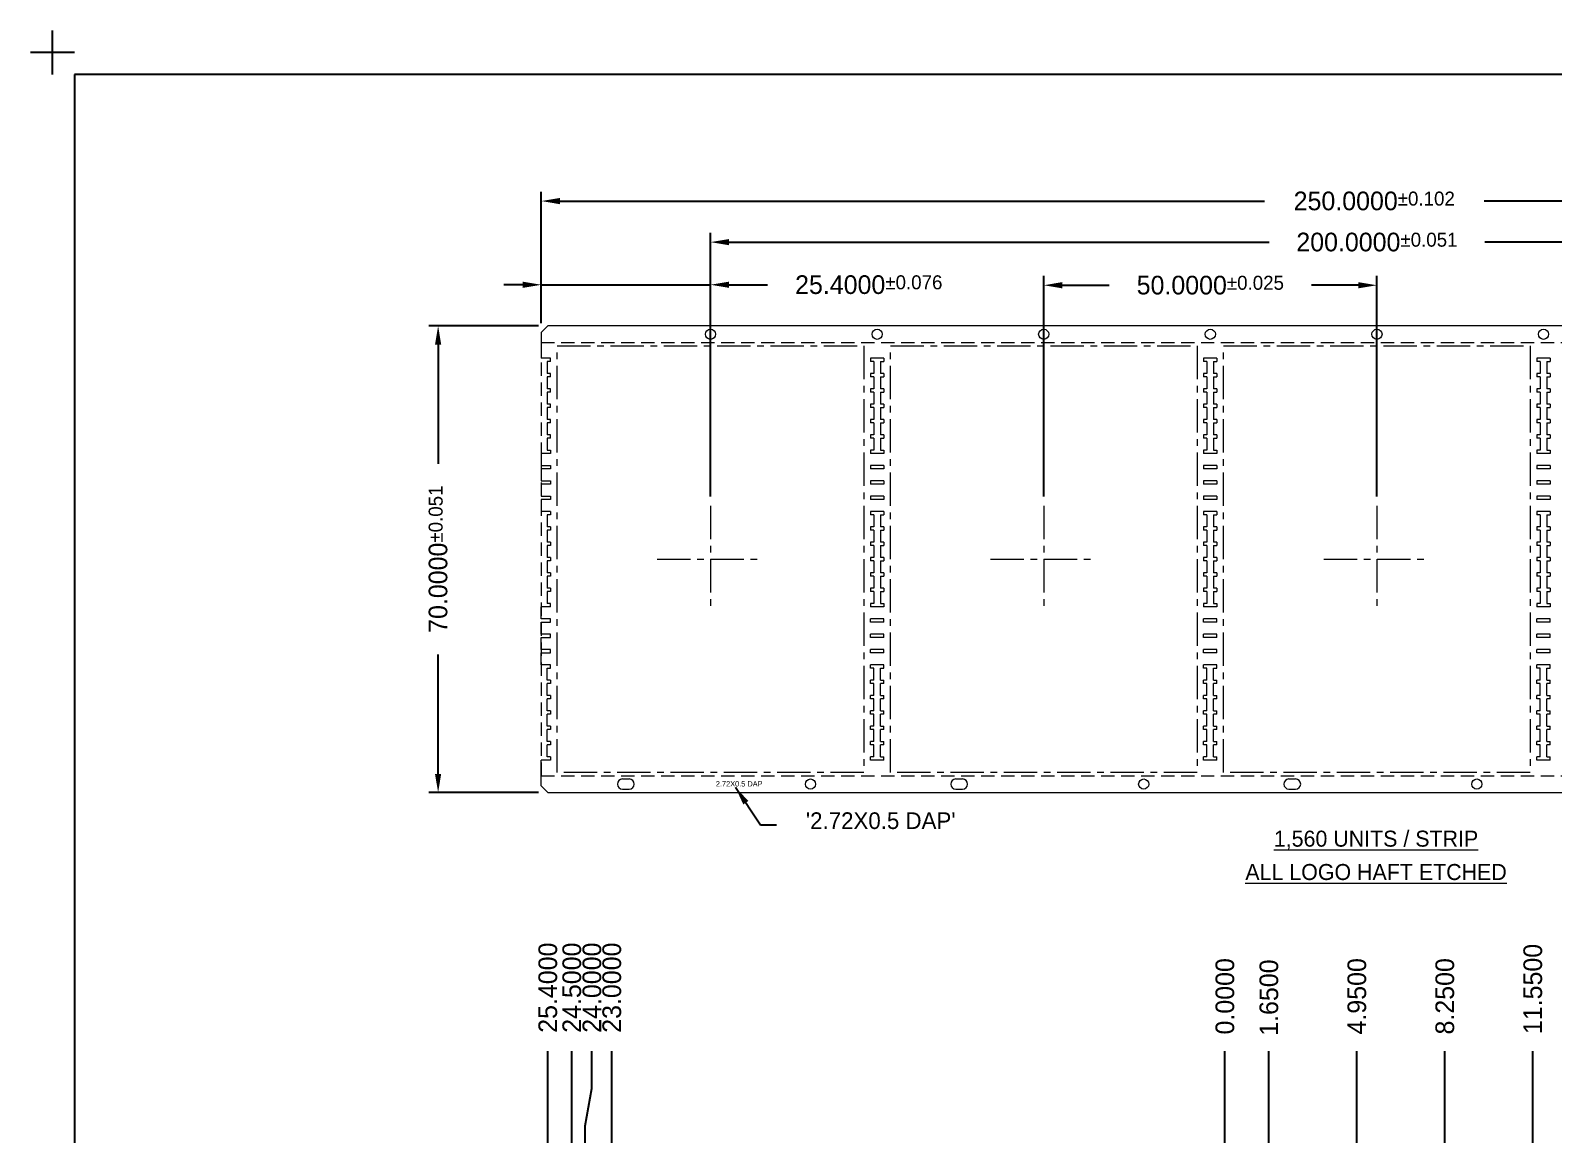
# Model space of a CAD drawing. Header units: inches. Extents: x 121 to 368, y 21 to 202.
# Drawn here: x 120.7 to 177.8, y 104.6 to 146 of the extents above; entities that cross this region are included whole.
import ezdxf

# ---------------------------------------------------------------- set-up
doc = ezdxf.new("R2010")
doc.units = ezdxf.units.IN
doc.header["$MEASUREMENT"] = 0
doc.linetypes.add('CENTER', pattern=[2, 1.25, -0.25, 0.25, -0.25])
doc.linetypes.add('HIDDEN', pattern=[0.375, 0.25, -0.125])
for name, color, linetype, lineweight in [('Center', 1, 'Continuous', 5), ('Dim', 7, 'Continuous', 5), ('Haft_etch', 4, 'Continuous', 5), ('LF', 7, 'Continuous', 13), ('Mold', 5, 'Continuous', 15), ('Tape', 2, 'Continuous', 15)]:
    doc.layers.add(name, color=color, linetype=linetype, lineweight=lineweight)
doc.styles.get("Standard").update_dxf_attribs({"font": 'swromns.ttf'})
doc.dimstyles.new('0.25x', dxfattribs={"dimtxt": 0.7, "dimasz": 0.7, "dimexe": 0.35, "dimexo": 0.35, "dimgap": 0.35, "dimtad": 0, "dimdec": 4, "dimlfac": 4, "dimzin": 0, "dimdsep": 46, "dimtxsty": 'Standard', "dimcen": 0, "dimadec": 0, "dimazin": 0, "dimtfac": 1, "dimtdec": 4, "dimtmove": 0, "dimatfit": 1, "dimfxl": 0, "dimtolj": 1, "dimtzin": 0, "dimarcsym": 0})
doc.dimstyles.get("Standard").update_dxf_attribs({"dimtxt": 0.7, "dimasz": 0.7, "dimexe": 0.35, "dimexo": 0.35, "dimgap": 0.35, "dimtad": 0, "dimdec": 4, "dimzin": 0, "dimdsep": 46, "dimtxsty": 'Standard', "dimcen": 0, "dimadec": 0, "dimazin": 0, "dimtfac": 1, "dimtdec": 4, "dimtmove": 0, "dimatfit": 1, "dimfxl": 0, "dimtolj": 1, "dimtzin": 0, "dimarcsym": 0})

# ---------------------------------------------------------------- blocks, each defined once
blk = doc.blocks.new('*D5')
at = {"layer": 'Defpoints', "color": 0}
for p in [(140.077, 134.887), (135.959, 117.387), (140.077, 117.387)]:
    blk.add_point(p, dxfattribs=at)
at = {"layer": 'Dim', "color": 0, "lineweight": -2}
for p, q in [((139.727, 134.887), (135.609, 134.887)), ((135.959, 134.187), (135.959, 129.708)), ((135.959, 118.087), (135.959, 122.565)), ((139.727, 117.387), (135.609, 117.387))]:
    blk.add_line(p, q, dxfattribs=at)
at = {"layer": 'Dim', "color": 0}
for points in [[(135.842, 134.187), (136.075, 134.187), (135.959, 134.887)], [(135.842, 118.087), (136.075, 118.087), (135.959, 117.387)]]:
    blk.add_solid(points, dxfattribs=at)
at = {"layer": 'Dim', "color": 0, "insert": (135.959, 126.137), "char_height": 0.7, "attachment_point": 5, "rotation": 90}
blk.add_mtext('\\A2;70.0000{\\H0.525000;±0.051}', dxfattribs=at)
blk = doc.blocks.new('*D6')
at = {"layer": 'Defpoints', "color": 0}
for p in [(146.177, 136.427), (139.827, 134.637), (146.177, 134.569)]:
    blk.add_point(p, dxfattribs=at)
at = {"layer": 'Dim', "color": 0, "lineweight": -2}
for p, q in [((139.827, 134.987), (139.827, 136.777)), ((146.177, 134.919), (146.177, 136.777)), ((139.127, 136.427), (138.427, 136.427)), ((139.827, 136.427), (146.177, 136.427)), ((146.877, 136.427), (148.319, 136.427))]:
    blk.add_line(p, q, dxfattribs=at)
at = {"layer": 'Dim', "color": 0}
for points in [[(139.127, 136.544), (139.127, 136.31), (139.827, 136.427)], [(146.877, 136.544), (146.877, 136.31), (146.177, 136.427)]]:
    blk.add_solid(points, dxfattribs=at)
at = {"layer": 'Dim', "color": 0, "insert": (152.114, 136.427), "char_height": 0.7, "attachment_point": 5}
blk.add_mtext('\\A2;25.4000{\\H0.525000;±0.076}', dxfattribs=at)
blk = doc.blocks.new('*D7')
at = {"layer": 'Defpoints', "color": 0}
for p in [(196.177, 138.025), (146.177, 128.133), (196.177, 128.133)]:
    blk.add_point(p, dxfattribs=at)
at = {"layer": 'Dim', "color": 0, "lineweight": -2}
for p, q in [((146.177, 128.483), (146.177, 138.375)), ((196.177, 128.483), (196.177, 138.375)), ((146.877, 138.025), (167.132, 138.025)), ((195.477, 138.025), (175.223, 138.025))]:
    blk.add_line(p, q, dxfattribs=at)
at = {"layer": 'Dim', "color": 0}
for points in [[(146.877, 138.142), (146.877, 137.908), (146.177, 138.025)], [(195.477, 138.142), (195.477, 137.908), (196.177, 138.025)]]:
    blk.add_solid(points, dxfattribs=at)
at = {"layer": 'Dim', "color": 0, "insert": (171.177, 138.025), "char_height": 0.7, "attachment_point": 5}
blk.add_mtext('\\A2;200.0000{\\H0.525000;±0.051}', dxfattribs=at)
blk = doc.blocks.new('*D8')
at = {"layer": 'Defpoints', "color": 0}
for p in [(171.177, 136.409), (158.677, 128.133), (171.177, 128.133)]:
    blk.add_point(p, dxfattribs=at)
at = {"layer": 'Dim', "color": 0, "lineweight": -2}
for p, q in [((158.677, 128.483), (158.677, 136.759)), ((171.177, 128.483), (171.177, 136.759)), ((159.377, 136.409), (161.134, 136.409)), ((170.477, 136.409), (168.721, 136.409))]:
    blk.add_line(p, q, dxfattribs=at)
at = {"layer": 'Dim', "color": 0}
for points in [[(159.377, 136.526), (159.377, 136.292), (158.677, 136.409)], [(170.477, 136.526), (170.477, 136.292), (171.177, 136.409)]]:
    blk.add_solid(points, dxfattribs=at)
at = {"layer": 'Dim', "color": 0, "insert": (164.927, 136.409), "char_height": 0.7, "attachment_point": 5}
blk.add_mtext('\\A2;50.0000{\\H0.525000;±0.025}', dxfattribs=at)
blk = doc.blocks.new('*D9')
at = {"layer": 'Defpoints', "color": 0}
for p in [(202.327, 139.566), (139.827, 134.637), (202.327, 134.637)]:
    blk.add_point(p, dxfattribs=at)
at = {"layer": 'Dim', "color": 0, "lineweight": -2}
for p, q in [((139.827, 134.987), (139.827, 139.916)), ((140.527, 139.566), (166.96, 139.566)), ((201.627, 139.566), (175.195, 139.566)), ((202.327, 134.987), (202.327, 139.916))]:
    blk.add_line(p, q, dxfattribs=at)
at = {"layer": 'Dim', "color": 0}
for points in [[(140.527, 139.683), (140.527, 139.449), (139.827, 139.566)], [(201.627, 139.683), (201.627, 139.449), (202.327, 139.566)]]:
    blk.add_solid(points, dxfattribs=at)
at = {"layer": 'Dim', "color": 0, "insert": (171.077, 139.566), "char_height": 0.7, "attachment_point": 5}
blk.add_mtext('\\A2;250.0000{\\H0.525000;±0.102}', dxfattribs=at)
blk = doc.blocks.new('*D12')
at = {"layer": 'Defpoints', "color": 0}
for p in [(140.977, 107.692), (165.477, 102.495), (140.977, 98.415)]:
    blk.add_point(p, dxfattribs=at)
at = {"layer": 'Dim', "color": 0, "lineweight": -2}
blk.add_line((140.977, 98.765), (140.977, 107.692), dxfattribs=at)
at = {"layer": 'Dim', "color": 0, "insert": (140.977, 110.069), "char_height": 0.7, "attachment_point": 5, "rotation": 90}
blk.add_mtext('\\A1;24.5000', dxfattribs=at)
blk = doc.blocks.new('*D13')
at = {"layer": 'Defpoints', "color": 0}
for p in [(141.731, 107.692), (165.477, 102.495), (141.477, 98.915)]:
    blk.add_point(p, dxfattribs=at)
at = {"layer": 'Dim', "color": 0, "lineweight": -2}
for p, q in [((141.731, 106.292), (141.731, 107.692)), ((141.477, 104.892), (141.731, 106.292)), ((141.477, 99.265), (141.477, 104.892))]:
    blk.add_line(p, q, dxfattribs=at)
at = {"layer": 'Dim', "color": 0, "insert": (141.731, 110.069), "char_height": 0.7, "attachment_point": 5, "rotation": 90}
blk.add_mtext('\\A1;24.0000', dxfattribs=at)
blk = doc.blocks.new('*D29')
at = {"layer": 'Defpoints', "color": 0}
for p in [(140.077, 107.692), (140.077, 102.765), (165.477, 102.495)]:
    blk.add_point(p, dxfattribs=at)
at = {"layer": 'Dim', "color": 0, "lineweight": -2}
blk.add_line((140.077, 103.115), (140.077, 107.692), dxfattribs=at)
at = {"layer": 'Dim', "color": 0, "insert": (140.077, 110.069), "char_height": 0.7, "attachment_point": 5, "rotation": 90}
blk.add_mtext('\\A1;25.4000', dxfattribs=at)
blk = doc.blocks.new('*D30')
at = {"layer": 'Defpoints', "color": 0}
for p in [(165.477, 107.692), (165.477, 103.257), (165.477, 102.947)]:
    blk.add_point(p, dxfattribs=at)
at = {"layer": 'Dim', "color": 0, "lineweight": -2}
blk.add_line((165.477, 103.607), (165.477, 107.692), dxfattribs=at)
at = {"layer": 'Dim', "color": 0, "insert": (165.477, 109.745), "char_height": 0.7, "attachment_point": 5, "rotation": 90}
blk.add_mtext('\\A1;0.0000', dxfattribs=at)
blk = doc.blocks.new('*D31')
at = {"layer": 'Defpoints', "color": 0}
for p in [(190.477, 107.692), (190.477, 103.765), (165.477, 102.495)]:
    blk.add_point(p, dxfattribs=at)
at = {"layer": 'Dim', "color": 0, "lineweight": -2}
blk.add_line((190.477, 104.115), (190.477, 107.692), dxfattribs=at)
at = {"layer": 'Dim', "color": 0, "insert": (190.477, 110.069), "char_height": 0.7, "attachment_point": 5, "rotation": 90}
blk.add_mtext('\\A1;25.0000', dxfattribs=at)
blk = doc.blocks.new('*D15')
at = {"layer": 'Defpoints', "color": 0}
for p in [(142.477, 107.692), (165.477, 102.495), (142.477, 100.765)]:
    blk.add_point(p, dxfattribs=at)
at = {"layer": 'Dim', "color": 0, "lineweight": -2}
blk.add_line((142.477, 101.115), (142.477, 107.692), dxfattribs=at)
at = {"layer": 'Dim', "color": 0, "insert": (142.477, 110.069), "char_height": 0.7, "attachment_point": 5, "rotation": 90}
blk.add_mtext('\\A1;23.0000', dxfattribs=at)
blk = doc.blocks.new('*D84')
at = {"layer": 'Defpoints', "color": 0}
for p in [(167.127, 107.692), (165.477, 102.495), (167.127, 98.05)]:
    blk.add_point(p, dxfattribs=at)
at = {"layer": 'Dim', "color": 0, "lineweight": -2}
blk.add_line((167.127, 98.4), (167.127, 107.692), dxfattribs=at)
at = {"layer": 'Dim', "color": 0, "insert": (167.127, 109.696), "char_height": 0.7, "attachment_point": 5, "rotation": 90}
blk.add_mtext('\\A1;1.6500', dxfattribs=at)
blk = doc.blocks.new('*D85')
at = {"layer": 'Defpoints', "color": 0}
for p in [(170.427, 107.692), (165.477, 102.495), (170.427, 98.05)]:
    blk.add_point(p, dxfattribs=at)
at = {"layer": 'Dim', "color": 0, "lineweight": -2}
blk.add_line((170.427, 98.4), (170.427, 107.692), dxfattribs=at)
at = {"layer": 'Dim', "color": 0, "insert": (170.427, 109.745), "char_height": 0.7, "attachment_point": 5, "rotation": 90}
blk.add_mtext('\\A1;4.9500', dxfattribs=at)
blk = doc.blocks.new('*D86')
at = {"layer": 'Defpoints', "color": 0}
for p in [(173.727, 107.692), (165.477, 102.495), (173.727, 98.05)]:
    blk.add_point(p, dxfattribs=at)
at = {"layer": 'Dim', "color": 0, "lineweight": -2}
blk.add_line((173.727, 98.4), (173.727, 107.692), dxfattribs=at)
at = {"layer": 'Dim', "color": 0, "insert": (173.727, 109.745), "char_height": 0.7, "attachment_point": 5, "rotation": 90}
blk.add_mtext('\\A1;8.2500', dxfattribs=at)
blk = doc.blocks.new('*D87')
at = {"layer": 'Defpoints', "color": 0}
for p in [(177.027, 107.692), (165.477, 102.495), (177.027, 98.05)]:
    blk.add_point(p, dxfattribs=at)
at = {"layer": 'Dim', "color": 0, "lineweight": -2}
blk.add_line((177.027, 98.4), (177.027, 107.692), dxfattribs=at)
at = {"layer": 'Dim', "color": 0, "insert": (177.027, 110.02), "char_height": 0.7, "attachment_point": 5, "rotation": 90}
blk.add_mtext('\\A1;11.5500', dxfattribs=at)
blk = doc.blocks.new('*D88')
at = {"layer": 'Defpoints', "color": 0}
for p in [(180.327, 107.692), (165.477, 102.495), (180.327, 98.05)]:
    blk.add_point(p, dxfattribs=at)
at = {"layer": 'Dim', "color": 0, "lineweight": -2}
blk.add_line((180.327, 98.4), (180.327, 107.692), dxfattribs=at)
at = {"layer": 'Dim', "color": 0, "insert": (180.327, 110.02), "char_height": 0.7, "attachment_point": 5, "rotation": 90}
blk.add_mtext('\\A1;14.8500', dxfattribs=at)
blk = doc.blocks.new('*D89')
at = {"layer": 'Defpoints', "color": 0}
for p in [(183.627, 107.692), (165.477, 102.495), (183.627, 98.05)]:
    blk.add_point(p, dxfattribs=at)
at = {"layer": 'Dim', "color": 0, "lineweight": -2}
blk.add_line((183.627, 98.4), (183.627, 107.692), dxfattribs=at)
at = {"layer": 'Dim', "color": 0, "insert": (183.627, 110.02), "char_height": 0.7, "attachment_point": 5, "rotation": 90}
blk.add_mtext('\\A1;18.1500', dxfattribs=at)

msp = doc.modelspace()

# ---------------------------------------------------------------- linework, layer by layer
for p, q in [((294.206861, 144.314654), (122.314307, 144.314654)), ((122.314307, 144.314654), (122.314307, 22.774464))]:
    msp.add_line(p, q)
at = {"layer": 'Center', "linetype": 'CENTER'}
for p, q in [((146.177469, 128.132635), (146.177469, 124.141089)), ((158.677469, 128.132635), (158.677469, 124.141089)), ((171.177469, 128.132635), (171.177469, 124.141089)), ((144.181696, 126.136862), (148.173242, 126.136862)), ((156.681696, 126.136862), (160.673242, 126.136862)), ((169.181696, 126.136862), (173.173242, 126.136862))]:
    msp.add_line(p, q, dxfattribs=at)
at = {"layer": 'Defpoints'}
for p, q in [((121.490307, 144.314654), (121.490307, 145.962654)), ((122.314307, 145.138654), (120.666307, 145.138654))]:
    msp.add_line(p, q, dxfattribs=at)
at = {"layer": 'LF'}
for p, q in [((139.827469, 134.636862), (140.077469, 134.886862)), ((202.077469, 134.886862), (140.077469, 134.886862)), ((139.827469, 134.636862), (139.827469, 133.674362)), ((140.177469, 133.674362), (139.827469, 133.674362)), ((140.177469, 133.549362), (140.052469, 133.549362)), ((140.052469, 133.549362), (140.052469, 133.099362)), ((140.177469, 133.549362), (140.177469, 133.674362)), ((152.677469, 133.674362), (152.177469, 133.674362)), ((152.177469, 133.674362), (152.177469, 133.549362)), ((152.302469, 133.549362), (152.177469, 133.549362)), ((152.302469, 133.549362), (152.302469, 133.099362)), ((152.552469, 133.549362), (152.552469, 133.099362)), ((152.552469, 133.549362), (152.677469, 133.549362)), ((152.677469, 133.674362), (152.677469, 133.549362)), ((165.177469, 133.674362), (164.677469, 133.674362)), ((164.677469, 133.674362), (164.677469, 133.549362)), ((164.802469, 133.549362), (164.677469, 133.549362)), ((164.802469, 133.549362), (164.802469, 133.099362)), ((165.052469, 133.549362), (165.052469, 133.099362)), ((165.052469, 133.549362), (165.177469, 133.549362)), ((165.177469, 133.674362), (165.177469, 133.549362)), ((177.677469, 133.674362), (177.177469, 133.674362)), ((177.177469, 133.674362), (177.177469, 133.549362)), ((177.302469, 133.549362), (177.177469, 133.549362)), ((177.302469, 133.549362), (177.302469, 133.099362)), ((177.552469, 133.549362), (177.552469, 133.099362)), ((177.552469, 133.549362), (177.677469, 133.549362)), ((177.677469, 133.674362), (177.677469, 133.549362)), ((140.177469, 133.099362), (140.052469, 133.099362)), ((140.052469, 132.974362), (140.052469, 132.524362)), ((140.177469, 132.974362), (140.052469, 132.974362)), ((140.177469, 132.974362), (140.177469, 133.099362)), ((152.302469, 133.099362), (152.177469, 133.099362)), ((152.177469, 133.099362), (152.177469, 132.974362)), ((152.302469, 132.974362), (152.177469, 132.974362)), ((152.302469, 132.974362), (152.302469, 132.524362)), ((152.677469, 133.099362), (152.552469, 133.099362)), ((152.552469, 132.974362), (152.552469, 132.524362)), ((152.552469, 132.974362), (152.677469, 132.974362)), ((152.677469, 133.099362), (152.677469, 132.974362)), ((164.802469, 133.099362), (164.677469, 133.099362)), ((164.677469, 133.099362), (164.677469, 132.974362)), ((164.802469, 132.974362), (164.677469, 132.974362)), ((164.802469, 132.974362), (164.802469, 132.524362)), ((165.177469, 133.099362), (165.052469, 133.099362)), ((165.052469, 132.974362), (165.052469, 132.524362)), ((165.052469, 132.974362), (165.177469, 132.974362)), ((165.177469, 133.099362), (165.177469, 132.974362)), ((177.302469, 133.099362), (177.177469, 133.099362)), ((177.177469, 133.099362), (177.177469, 132.974362)), ((177.302469, 132.974362), (177.177469, 132.974362)), ((177.302469, 132.974362), (177.302469, 132.524362)), ((177.677469, 133.099362), (177.552469, 133.099362)), ((177.552469, 132.974362), (177.552469, 132.524362)), ((177.552469, 132.974362), (177.677469, 132.974362)), ((177.677469, 133.099362), (177.677469, 132.974362)), ((140.177469, 132.524362), (140.052469, 132.524362)), ((140.052469, 132.399362), (140.052469, 131.949362)), ((140.177469, 132.399362), (140.052469, 132.399362)), ((140.177469, 132.399362), (140.177469, 132.524362)), ((152.302469, 132.524362), (152.177469, 132.524362)), ((152.177469, 132.524362), (152.177469, 132.399362)), ((152.302469, 132.399362), (152.177469, 132.399362)), ((152.302469, 132.399362), (152.302469, 131.949362)), ((152.677469, 132.524362), (152.552469, 132.524362)), ((152.552469, 132.399362), (152.552469, 131.949362)), ((152.552469, 132.399362), (152.677469, 132.399362)), ((152.677469, 132.524362), (152.677469, 132.399362)), ((164.802469, 132.524362), (164.677469, 132.524362)), ((164.677469, 132.524362), (164.677469, 132.399362)), ((164.802469, 132.399362), (164.677469, 132.399362)), ((164.802469, 132.399362), (164.802469, 131.949362)), ((165.177469, 132.524362), (165.052469, 132.524362)), ((165.052469, 132.399362), (165.052469, 131.949362)), ((165.052469, 132.399362), (165.177469, 132.399362)), ((165.177469, 132.524362), (165.177469, 132.399362)), ((177.302469, 132.524362), (177.177469, 132.524362)), ((177.177469, 132.524362), (177.177469, 132.399362)), ((177.302469, 132.399362), (177.177469, 132.399362)), ((177.302469, 132.399362), (177.302469, 131.949362)), ((177.677469, 132.524362), (177.552469, 132.524362)), ((177.552469, 132.399362), (177.552469, 131.949362)), ((177.552469, 132.399362), (177.677469, 132.399362)), ((177.677469, 132.524362), (177.677469, 132.399362)), ((140.177469, 131.949362), (140.052469, 131.949362)), ((140.052469, 131.824362), (140.052469, 131.374362)), ((140.177469, 131.824362), (140.052469, 131.824362)), ((140.177469, 131.824362), (140.177469, 131.949362)), ((152.302469, 131.949362), (152.177469, 131.949362)), ((152.177469, 131.949362), (152.177469, 131.824362)), ((152.302469, 131.824362), (152.177469, 131.824362)), ((152.302469, 131.824362), (152.302469, 131.374362)), ((152.677469, 131.949362), (152.552469, 131.949362)), ((152.552469, 131.824362), (152.552469, 131.374362)), ((152.552469, 131.824362), (152.677469, 131.824362)), ((152.677469, 131.949362), (152.677469, 131.824362)), ((164.802469, 131.949362), (164.677469, 131.949362)), ((164.677469, 131.949362), (164.677469, 131.824362)), ((164.802469, 131.824362), (164.677469, 131.824362)), ((164.802469, 131.824362), (164.802469, 131.374362)), ((165.177469, 131.949362), (165.052469, 131.949362)), ((165.052469, 131.824362), (165.052469, 131.374362)), ((165.052469, 131.824362), (165.177469, 131.824362)), ((165.177469, 131.949362), (165.177469, 131.824362)), ((177.302469, 131.949362), (177.177469, 131.949362)), ((177.177469, 131.949362), (177.177469, 131.824362)), ((177.302469, 131.824362), (177.177469, 131.824362)), ((177.302469, 131.824362), (177.302469, 131.374362)), ((177.677469, 131.949362), (177.552469, 131.949362)), ((177.552469, 131.824362), (177.552469, 131.374362)), ((177.552469, 131.824362), (177.677469, 131.824362)), ((177.677469, 131.949362), (177.677469, 131.824362)), ((140.177469, 131.374362), (140.052469, 131.374362)), ((140.052469, 131.249362), (140.052469, 130.799362)), ((140.177469, 131.249362), (140.052469, 131.249362)), ((140.177469, 131.249362), (140.177469, 131.374362)), ((152.302469, 131.374362), (152.177469, 131.374362)), ((152.177469, 131.374362), (152.177469, 131.249362)), ((152.302469, 131.249362), (152.177469, 131.249362)), ((152.302469, 131.249362), (152.302469, 130.799362)), ((152.677469, 131.374362), (152.552469, 131.374362)), ((152.552469, 131.249362), (152.552469, 130.799362)), ((152.552469, 131.249362), (152.677469, 131.249362)), ((152.677469, 131.374362), (152.677469, 131.249362)), ((164.802469, 131.374362), (164.677469, 131.374362)), ((164.677469, 131.374362), (164.677469, 131.249362)), ((164.802469, 131.249362), (164.677469, 131.249362)), ((164.802469, 131.249362), (164.802469, 130.799362)), ((165.177469, 131.374362), (165.052469, 131.374362)), ((165.052469, 131.249362), (165.052469, 130.799362)), ((165.052469, 131.249362), (165.177469, 131.249362)), ((165.177469, 131.374362), (165.177469, 131.249362)), ((177.302469, 131.374362), (177.177469, 131.374362)), ((177.177469, 131.374362), (177.177469, 131.249362)), ((177.302469, 131.249362), (177.177469, 131.249362)), ((177.302469, 131.249362), (177.302469, 130.799362)), ((177.677469, 131.374362), (177.552469, 131.374362)), ((177.552469, 131.249362), (177.552469, 130.799362)), ((177.552469, 131.249362), (177.677469, 131.249362)), ((177.677469, 131.374362), (177.677469, 131.249362)), ((140.177469, 130.799362), (140.052469, 130.799362)), ((140.052469, 130.674362), (140.052469, 130.224362)), ((140.177469, 130.674362), (140.052469, 130.674362)), ((140.177469, 130.674362), (140.177469, 130.799362)), ((152.302469, 130.799362), (152.177469, 130.799362)), ((152.177469, 130.799362), (152.177469, 130.674362)), ((152.302469, 130.674362), (152.177469, 130.674362)), ((152.302469, 130.674362), (152.302469, 130.224362)), ((152.677469, 130.799362), (152.552469, 130.799362)), ((152.552469, 130.674362), (152.552469, 130.224362)), ((152.552469, 130.674362), (152.677469, 130.674362)), ((152.677469, 130.799362), (152.677469, 130.674362)), ((164.802469, 130.799362), (164.677469, 130.799362)), ((164.677469, 130.799362), (164.677469, 130.674362)), ((164.802469, 130.674362), (164.677469, 130.674362)), ((164.802469, 130.674362), (164.802469, 130.224362)), ((165.177469, 130.799362), (165.052469, 130.799362)), ((165.052469, 130.674362), (165.052469, 130.224362)), ((165.052469, 130.674362), (165.177469, 130.674362)), ((165.177469, 130.799362), (165.177469, 130.674362)), ((177.302469, 130.799362), (177.177469, 130.799362)), ((177.177469, 130.799362), (177.177469, 130.674362)), ((177.302469, 130.674362), (177.177469, 130.674362)), ((177.302469, 130.674362), (177.302469, 130.224362)), ((177.677469, 130.799362), (177.552469, 130.799362)), ((177.552469, 130.674362), (177.552469, 130.224362)), ((177.552469, 130.674362), (177.677469, 130.674362)), ((177.677469, 130.799362), (177.677469, 130.674362)), ((140.177469, 130.099362), (139.827469, 130.099362)), ((139.827469, 130.099362), (139.827469, 129.649362)), ((140.052469, 130.224362), (140.177469, 130.224362)), ((140.177469, 130.224362), (140.177469, 130.099362)), ((152.302469, 130.224362), (152.177469, 130.224362)), ((152.177469, 130.224362), (152.177469, 130.099362)), ((152.677469, 130.099362), (152.177469, 130.099362)), ((152.552469, 130.224362), (152.677469, 130.224362)), ((152.677469, 130.224362), (152.677469, 130.099362)), ((164.802469, 130.224362), (164.677469, 130.224362)), ((164.677469, 130.224362), (164.677469, 130.099362)), ((165.177469, 130.099362), (164.677469, 130.099362)), ((165.052469, 130.224362), (165.177469, 130.224362)), ((165.177469, 130.224362), (165.177469, 130.099362)), ((177.302469, 130.224362), (177.177469, 130.224362)), ((177.177469, 130.224362), (177.177469, 130.099362)), ((177.677469, 130.099362), (177.177469, 130.099362)), ((177.552469, 130.224362), (177.677469, 130.224362)), ((177.677469, 130.224362), (177.677469, 130.099362)), ((139.827469, 129.649362), (140.177469, 129.649362)), ((139.827469, 129.524362), (139.827469, 129.074362)), ((140.177469, 129.524362), (139.827469, 129.524362)), ((140.177469, 129.649362), (140.177469, 129.524362)), ((152.677469, 129.649362), (152.177469, 129.649362)), ((152.177469, 129.649362), (152.177469, 129.524362)), ((152.677469, 129.524362), (152.177469, 129.524362)), ((152.677469, 129.649362), (152.677469, 129.524362)), ((165.177469, 129.649362), (164.677469, 129.649362)), ((164.677469, 129.649362), (164.677469, 129.524362)), ((165.177469, 129.524362), (164.677469, 129.524362)), ((165.177469, 129.649362), (165.177469, 129.524362)), ((177.677469, 129.649362), (177.177469, 129.649362)), ((177.177469, 129.649362), (177.177469, 129.524362)), ((177.677469, 129.524362), (177.177469, 129.524362)), ((177.677469, 129.649362), (177.677469, 129.524362)), ((139.827469, 129.074362), (140.177469, 129.074362)), ((139.827469, 128.949362), (139.827469, 128.499362)), ((140.177469, 128.949362), (139.827469, 128.949362)), ((140.177469, 129.074362), (140.177469, 128.949362)), ((152.677469, 129.074362), (152.177469, 129.074362)), ((152.177469, 129.074362), (152.177469, 128.949362)), ((152.677469, 128.949362), (152.177469, 128.949362)), ((152.677469, 129.074362), (152.677469, 128.949362)), ((165.177469, 129.074362), (164.677469, 129.074362)), ((164.677469, 129.074362), (164.677469, 128.949362)), ((165.177469, 128.949362), (164.677469, 128.949362)), ((165.177469, 129.074362), (165.177469, 128.949362)), ((177.677469, 129.074362), (177.177469, 129.074362)), ((177.177469, 129.074362), (177.177469, 128.949362)), ((177.677469, 128.949362), (177.177469, 128.949362)), ((177.677469, 129.074362), (177.677469, 128.949362)), ((139.827469, 128.499362), (140.177469, 128.499362)), ((139.827469, 128.374362), (139.827469, 127.924362)), ((140.177469, 128.374362), (139.827469, 128.374362)), ((140.177469, 128.499362), (140.177469, 128.374362)), ((152.677469, 128.499362), (152.177469, 128.499362)), ((152.177469, 128.499362), (152.177469, 128.374362)), ((152.677469, 128.374362), (152.177469, 128.374362)), ((152.677469, 128.499362), (152.677469, 128.374362)), ((165.177469, 128.499362), (164.677469, 128.499362)), ((164.677469, 128.499362), (164.677469, 128.374362)), ((165.177469, 128.374362), (164.677469, 128.374362)), ((165.177469, 128.499362), (165.177469, 128.374362)), ((177.677469, 128.499362), (177.177469, 128.499362)), ((177.177469, 128.499362), (177.177469, 128.374362)), ((177.677469, 128.374362), (177.177469, 128.374362)), ((177.677469, 128.499362), (177.677469, 128.374362)), ((140.177469, 127.924362), (139.827469, 127.924362)), ((140.052469, 127.799362), (140.052469, 127.349362)), ((140.177469, 127.799362), (140.052469, 127.799362)), ((140.177469, 127.924362), (140.177469, 127.799362)), ((152.677469, 127.924362), (152.177469, 127.924362)), ((152.177469, 127.924362), (152.177469, 127.799362)), ((152.302469, 127.799362), (152.177469, 127.799362)), ((152.302469, 127.799362), (152.302469, 127.349362)), ((152.552469, 127.799362), (152.552469, 127.349362)), ((152.552469, 127.799362), (152.677469, 127.799362)), ((152.677469, 127.924362), (152.677469, 127.799362)), ((165.177469, 127.924362), (164.677469, 127.924362)), ((164.677469, 127.924362), (164.677469, 127.799362)), ((164.802469, 127.799362), (164.677469, 127.799362)), ((164.802469, 127.799362), (164.802469, 127.349362)), ((165.052469, 127.799362), (165.052469, 127.349362)), ((165.052469, 127.799362), (165.177469, 127.799362)), ((165.177469, 127.924362), (165.177469, 127.799362)), ((177.677469, 127.924362), (177.177469, 127.924362)), ((177.177469, 127.924362), (177.177469, 127.799362)), ((177.302469, 127.799362), (177.177469, 127.799362)), ((177.302469, 127.799362), (177.302469, 127.349362)), ((177.552469, 127.799362), (177.552469, 127.349362)), ((177.552469, 127.799362), (177.677469, 127.799362)), ((177.677469, 127.924362), (177.677469, 127.799362)), ((140.177469, 127.349362), (140.052469, 127.349362)), ((140.052469, 127.224362), (140.052469, 126.774362)), ((140.177469, 127.224362), (140.052469, 127.224362)), ((140.177469, 127.349362), (140.177469, 127.224362)), ((152.302469, 127.349362), (152.177469, 127.349362)), ((152.177469, 127.349362), (152.177469, 127.224362)), ((152.302469, 127.224362), (152.177469, 127.224362)), ((152.302469, 127.224362), (152.302469, 126.774362)), ((152.677469, 127.349362), (152.552469, 127.349362)), ((152.552469, 127.224362), (152.552469, 126.774362)), ((152.552469, 127.224362), (152.677469, 127.224362)), ((152.677469, 127.349362), (152.677469, 127.224362)), ((164.802469, 127.349362), (164.677469, 127.349362)), ((164.677469, 127.349362), (164.677469, 127.224362)), ((164.802469, 127.224362), (164.677469, 127.224362)), ((164.802469, 127.224362), (164.802469, 126.774362)), ((165.177469, 127.349362), (165.052469, 127.349362)), ((165.052469, 127.224362), (165.052469, 126.774362)), ((165.052469, 127.224362), (165.177469, 127.224362)), ((165.177469, 127.349362), (165.177469, 127.224362)), ((177.302469, 127.349362), (177.177469, 127.349362)), ((177.177469, 127.349362), (177.177469, 127.224362)), ((177.302469, 127.224362), (177.177469, 127.224362)), ((177.302469, 127.224362), (177.302469, 126.774362)), ((177.677469, 127.349362), (177.552469, 127.349362)), ((177.552469, 127.224362), (177.552469, 126.774362)), ((177.552469, 127.224362), (177.677469, 127.224362)), ((177.677469, 127.349362), (177.677469, 127.224362)), ((140.177469, 126.774362), (140.052469, 126.774362)), ((140.052469, 126.649362), (140.052469, 126.199362)), ((140.177469, 126.649362), (140.052469, 126.649362)), ((140.177469, 126.774362), (140.177469, 126.649362)), ((152.302469, 126.774362), (152.177469, 126.774362)), ((152.177469, 126.774362), (152.177469, 126.649362)), ((152.302469, 126.649362), (152.177469, 126.649362)), ((152.302469, 126.649362), (152.302469, 126.199362)), ((152.677469, 126.774362), (152.552469, 126.774362)), ((152.552469, 126.649362), (152.552469, 126.199362)), ((152.552469, 126.649362), (152.677469, 126.649362)), ((152.677469, 126.774362), (152.677469, 126.649362)), ((164.802469, 126.774362), (164.677469, 126.774362)), ((164.677469, 126.774362), (164.677469, 126.649362)), ((164.802469, 126.649362), (164.677469, 126.649362)), ((164.802469, 126.649362), (164.802469, 126.199362)), ((165.177469, 126.774362), (165.052469, 126.774362)), ((165.052469, 126.649362), (165.052469, 126.199362)), ((165.052469, 126.649362), (165.177469, 126.649362)), ((165.177469, 126.774362), (165.177469, 126.649362)), ((177.302469, 126.774362), (177.177469, 126.774362)), ((177.177469, 126.774362), (177.177469, 126.649362)), ((177.302469, 126.649362), (177.177469, 126.649362)), ((177.302469, 126.649362), (177.302469, 126.199362)), ((177.677469, 126.774362), (177.552469, 126.774362)), ((177.552469, 126.649362), (177.552469, 126.199362)), ((177.552469, 126.649362), (177.677469, 126.649362)), ((177.677469, 126.774362), (177.677469, 126.649362)), ((140.177469, 126.199362), (140.052469, 126.199362)), ((140.052469, 126.074362), (140.052469, 125.624362)), ((140.177469, 126.074362), (140.052469, 126.074362)), ((140.177469, 126.199362), (140.177469, 126.074362)), ((152.302469, 126.199362), (152.177469, 126.199362)), ((152.177469, 126.199362), (152.177469, 126.074362)), ((152.302469, 126.074362), (152.177469, 126.074362)), ((152.302469, 126.074362), (152.302469, 125.624362)), ((152.677469, 126.199362), (152.552469, 126.199362)), ((152.552469, 126.074362), (152.552469, 125.624362)), ((152.552469, 126.074362), (152.677469, 126.074362)), ((152.677469, 126.199362), (152.677469, 126.074362)), ((164.802469, 126.199362), (164.677469, 126.199362)), ((164.677469, 126.199362), (164.677469, 126.074362)), ((164.802469, 126.074362), (164.677469, 126.074362)), ((164.802469, 126.074362), (164.802469, 125.624362)), ((165.177469, 126.199362), (165.052469, 126.199362)), ((165.052469, 126.074362), (165.052469, 125.624362)), ((165.052469, 126.074362), (165.177469, 126.074362)), ((165.177469, 126.199362), (165.177469, 126.074362)), ((177.302469, 126.199362), (177.177469, 126.199362)), ((177.177469, 126.199362), (177.177469, 126.074362)), ((177.302469, 126.074362), (177.177469, 126.074362)), ((177.302469, 126.074362), (177.302469, 125.624362)), ((177.677469, 126.199362), (177.552469, 126.199362)), ((177.552469, 126.074362), (177.552469, 125.624362)), ((177.552469, 126.074362), (177.677469, 126.074362)), ((177.677469, 126.199362), (177.677469, 126.074362)), ((140.177469, 125.624362), (140.052469, 125.624362)), ((140.052469, 125.499362), (140.052469, 125.049362)), ((140.177469, 125.499362), (140.052469, 125.499362)), ((140.177469, 125.624362), (140.177469, 125.499362)), ((152.302469, 125.624362), (152.177469, 125.624362)), ((152.177469, 125.624362), (152.177469, 125.499362)), ((152.302469, 125.499362), (152.177469, 125.499362)), ((152.302469, 125.499362), (152.302469, 125.049362)), ((152.677469, 125.624362), (152.552469, 125.624362)), ((152.552469, 125.499362), (152.552469, 125.049362)), ((152.552469, 125.499362), (152.677469, 125.499362)), ((152.677469, 125.624362), (152.677469, 125.499362)), ((164.802469, 125.624362), (164.677469, 125.624362)), ((164.677469, 125.624362), (164.677469, 125.499362)), ((164.802469, 125.499362), (164.677469, 125.499362)), ((164.802469, 125.499362), (164.802469, 125.049362)), ((165.177469, 125.624362), (165.052469, 125.624362)), ((165.052469, 125.499362), (165.052469, 125.049362)), ((165.052469, 125.499362), (165.177469, 125.499362)), ((165.177469, 125.624362), (165.177469, 125.499362)), ((177.302469, 125.624362), (177.177469, 125.624362)), ((177.177469, 125.624362), (177.177469, 125.499362)), ((177.302469, 125.499362), (177.177469, 125.499362)), ((177.302469, 125.499362), (177.302469, 125.049362)), ((177.677469, 125.624362), (177.552469, 125.624362)), ((177.552469, 125.499362), (177.552469, 125.049362)), ((177.552469, 125.499362), (177.677469, 125.499362)), ((177.677469, 125.624362), (177.677469, 125.499362)), ((140.177469, 125.049362), (140.052469, 125.049362)), ((140.177469, 124.924362), (140.052469, 124.924362)), ((140.052469, 124.924362), (140.052469, 124.474362)), ((140.177469, 125.049362), (140.177469, 124.924362)), ((152.302469, 125.049362), (152.177469, 125.049362)), ((152.177469, 125.049362), (152.177469, 124.924362)), ((152.302469, 124.924362), (152.177469, 124.924362)), ((152.302469, 124.924362), (152.302469, 124.474362)), ((152.677469, 125.049362), (152.552469, 125.049362)), ((152.552469, 124.924362), (152.552469, 124.474362)), ((152.552469, 124.924362), (152.677469, 124.924362)), ((152.677469, 125.049362), (152.677469, 124.924362)), ((164.802469, 125.049362), (164.677469, 125.049362)), ((164.677469, 125.049362), (164.677469, 124.924362)), ((164.802469, 124.924362), (164.677469, 124.924362)), ((164.802469, 124.924362), (164.802469, 124.474362)), ((165.177469, 125.049362), (165.052469, 125.049362)), ((165.052469, 124.924362), (165.052469, 124.474362)), ((165.052469, 124.924362), (165.177469, 124.924362)), ((165.177469, 125.049362), (165.177469, 124.924362)), ((177.302469, 125.049362), (177.177469, 125.049362)), ((177.177469, 125.049362), (177.177469, 124.924362)), ((177.302469, 124.924362), (177.177469, 124.924362)), ((177.302469, 124.924362), (177.302469, 124.474362)), ((177.677469, 125.049362), (177.552469, 125.049362)), ((177.552469, 124.924362), (177.552469, 124.474362)), ((177.552469, 124.924362), (177.677469, 124.924362)), ((177.677469, 125.049362), (177.677469, 124.924362)), ((140.177469, 124.349362), (139.827469, 124.349362)), ((139.827469, 123.899362), (139.827469, 124.349362)), ((140.177469, 124.474362), (140.052469, 124.474362)), ((140.177469, 124.349362), (140.177469, 124.474362)), ((152.302469, 124.474362), (152.177469, 124.474362)), ((152.177469, 124.474362), (152.177469, 124.349362)), ((152.677469, 124.349362), (152.177469, 124.349362)), ((152.552469, 124.474362), (152.677469, 124.474362)), ((152.677469, 124.474362), (152.677469, 124.349362)), ((164.802469, 124.474362), (164.677469, 124.474362)), ((164.677469, 124.474362), (164.677469, 124.349362)), ((165.177469, 124.349362), (164.677469, 124.349362)), ((165.052469, 124.474362), (165.177469, 124.474362)), ((165.177469, 124.474362), (165.177469, 124.349362)), ((177.302469, 124.474362), (177.177469, 124.474362)), ((177.177469, 124.474362), (177.177469, 124.349362)), ((177.677469, 124.349362), (177.177469, 124.349362)), ((177.552469, 124.474362), (177.677469, 124.474362)), ((177.677469, 124.474362), (177.677469, 124.349362)), ((140.177469, 123.899362), (139.827469, 123.899362)), ((139.827469, 123.774362), (140.177469, 123.774362)), ((139.827469, 123.324362), (139.827469, 123.774362)), ((140.177469, 123.774362), (140.177469, 123.899362)), ((152.677469, 123.899362), (152.177469, 123.899362)), ((152.177469, 123.774362), (152.177469, 123.899362)), ((152.677469, 123.774362), (152.177469, 123.774362)), ((152.677469, 123.774362), (152.677469, 123.899362)), ((165.177469, 123.899362), (164.677469, 123.899362)), ((164.677469, 123.774362), (164.677469, 123.899362)), ((165.177469, 123.774362), (164.677469, 123.774362)), ((165.177469, 123.774362), (165.177469, 123.899362)), ((177.677469, 123.899362), (177.177469, 123.899362)), ((177.177469, 123.774362), (177.177469, 123.899362)), ((177.677469, 123.774362), (177.177469, 123.774362)), ((177.677469, 123.774362), (177.677469, 123.899362)), ((140.177469, 123.324362), (139.827469, 123.324362)), ((139.827469, 122.749362), (139.827469, 123.199362)), ((139.827469, 123.199362), (140.177469, 123.199362)), ((140.177469, 123.199362), (140.177469, 123.324362)), ((152.677469, 123.324362), (152.177469, 123.324362)), ((152.177469, 123.199362), (152.177469, 123.324362)), ((152.677469, 123.199362), (152.177469, 123.199362)), ((152.677469, 123.199362), (152.677469, 123.324362)), ((165.177469, 123.324362), (164.677469, 123.324362)), ((164.677469, 123.199362), (164.677469, 123.324362)), ((165.177469, 123.199362), (164.677469, 123.199362)), ((165.177469, 123.199362), (165.177469, 123.324362)), ((177.677469, 123.324362), (177.177469, 123.324362)), ((177.177469, 123.199362), (177.177469, 123.324362)), ((177.677469, 123.199362), (177.177469, 123.199362)), ((177.677469, 123.199362), (177.677469, 123.324362)), ((140.177469, 122.749362), (139.827469, 122.749362)), ((139.827469, 122.624362), (140.177469, 122.624362)), ((139.827469, 122.174362), (139.827469, 122.624362)), ((140.177469, 122.624362), (140.177469, 122.749362)), ((152.677469, 122.749362), (152.177469, 122.749362)), ((152.177469, 122.624362), (152.177469, 122.749362)), ((152.677469, 122.624362), (152.177469, 122.624362)), ((152.677469, 122.624362), (152.677469, 122.749362)), ((165.177469, 122.749362), (164.677469, 122.749362)), ((164.677469, 122.624362), (164.677469, 122.749362)), ((165.177469, 122.624362), (164.677469, 122.624362)), ((165.177469, 122.624362), (165.177469, 122.749362)), ((177.677469, 122.749362), (177.177469, 122.749362)), ((177.177469, 122.624362), (177.177469, 122.749362)), ((177.677469, 122.624362), (177.177469, 122.624362)), ((177.677469, 122.624362), (177.677469, 122.749362)), ((140.177469, 122.174362), (139.827469, 122.174362)), ((140.052469, 121.599362), (140.052469, 122.049362)), ((140.052469, 122.049362), (140.177469, 122.049362)), ((140.177469, 122.049362), (140.177469, 122.174362)), ((152.677469, 122.174362), (152.177469, 122.174362)), ((152.177469, 122.049362), (152.177469, 122.174362)), ((152.302469, 122.049362), (152.177469, 122.049362)), ((152.302469, 121.599362), (152.302469, 122.049362)), ((152.552469, 121.599362), (152.552469, 122.049362)), ((152.552469, 122.049362), (152.677469, 122.049362)), ((152.677469, 122.049362), (152.677469, 122.174362)), ((165.177469, 122.174362), (164.677469, 122.174362)), ((164.677469, 122.049362), (164.677469, 122.174362)), ((164.802469, 122.049362), (164.677469, 122.049362)), ((164.802469, 121.599362), (164.802469, 122.049362)), ((165.052469, 121.599362), (165.052469, 122.049362)), ((165.052469, 122.049362), (165.177469, 122.049362)), ((165.177469, 122.049362), (165.177469, 122.174362)), ((177.677469, 122.174362), (177.177469, 122.174362)), ((177.177469, 122.049362), (177.177469, 122.174362)), ((177.302469, 122.049362), (177.177469, 122.049362)), ((177.302469, 121.599362), (177.302469, 122.049362)), ((177.552469, 121.599362), (177.552469, 122.049362)), ((177.552469, 122.049362), (177.677469, 122.049362)), ((177.677469, 122.049362), (177.677469, 122.174362)), ((140.177469, 121.599362), (140.052469, 121.599362)), ((140.052469, 121.024362), (140.052469, 121.474362)), ((140.177469, 121.474362), (140.052469, 121.474362)), ((140.177469, 121.599362), (140.177469, 121.474362)), ((152.302469, 121.599362), (152.177469, 121.599362)), ((152.177469, 121.474362), (152.177469, 121.599362)), ((152.302469, 121.474362), (152.177469, 121.474362)), ((152.302469, 121.024362), (152.302469, 121.474362)), ((152.552469, 121.599362), (152.677469, 121.599362)), ((152.552469, 121.024362), (152.552469, 121.474362)), ((152.677469, 121.474362), (152.552469, 121.474362)), ((152.677469, 121.474362), (152.677469, 121.599362)), ((164.802469, 121.599362), (164.677469, 121.599362)), ((164.677469, 121.474362), (164.677469, 121.599362)), ((164.802469, 121.474362), (164.677469, 121.474362)), ((164.802469, 121.024362), (164.802469, 121.474362)), ((165.052469, 121.599362), (165.177469, 121.599362)), ((165.052469, 121.024362), (165.052469, 121.474362)), ((165.177469, 121.474362), (165.052469, 121.474362)), ((165.177469, 121.474362), (165.177469, 121.599362)), ((177.302469, 121.599362), (177.177469, 121.599362)), ((177.177469, 121.474362), (177.177469, 121.599362)), ((177.302469, 121.474362), (177.177469, 121.474362)), ((177.302469, 121.024362), (177.302469, 121.474362)), ((177.552469, 121.599362), (177.677469, 121.599362)), ((177.552469, 121.024362), (177.552469, 121.474362)), ((177.677469, 121.474362), (177.552469, 121.474362)), ((177.677469, 121.474362), (177.677469, 121.599362)), ((140.177469, 121.024362), (140.052469, 121.024362)), ((140.052469, 120.449362), (140.052469, 120.899362)), ((140.177469, 120.899362), (140.052469, 120.899362)), ((140.177469, 121.024362), (140.177469, 120.899362)), ((152.302469, 121.024362), (152.177469, 121.024362)), ((152.177469, 120.899362), (152.177469, 121.024362)), ((152.302469, 120.899362), (152.177469, 120.899362)), ((152.302469, 120.449362), (152.302469, 120.899362)), ((152.552469, 121.024362), (152.677469, 121.024362)), ((152.552469, 120.449362), (152.552469, 120.899362)), ((152.677469, 120.899362), (152.552469, 120.899362)), ((152.677469, 120.899362), (152.677469, 121.024362)), ((164.802469, 121.024362), (164.677469, 121.024362)), ((164.677469, 120.899362), (164.677469, 121.024362)), ((164.802469, 120.899362), (164.677469, 120.899362)), ((164.802469, 120.449362), (164.802469, 120.899362)), ((165.052469, 121.024362), (165.177469, 121.024362)), ((165.052469, 120.449362), (165.052469, 120.899362)), ((165.177469, 120.899362), (165.052469, 120.899362)), ((165.177469, 120.899362), (165.177469, 121.024362)), ((177.302469, 121.024362), (177.177469, 121.024362)), ((177.177469, 120.899362), (177.177469, 121.024362)), ((177.302469, 120.899362), (177.177469, 120.899362)), ((177.302469, 120.449362), (177.302469, 120.899362)), ((177.552469, 121.024362), (177.677469, 121.024362)), ((177.552469, 120.449362), (177.552469, 120.899362)), ((177.677469, 120.899362), (177.552469, 120.899362)), ((177.677469, 120.899362), (177.677469, 121.024362)), ((140.177469, 120.449362), (140.052469, 120.449362)), ((140.052469, 119.874362), (140.052469, 120.324362)), ((140.177469, 120.324362), (140.052469, 120.324362)), ((140.177469, 120.449362), (140.177469, 120.324362)), ((152.302469, 120.449362), (152.177469, 120.449362)), ((152.177469, 120.324362), (152.177469, 120.449362)), ((152.302469, 120.324362), (152.177469, 120.324362)), ((152.302469, 119.874362), (152.302469, 120.324362)), ((152.552469, 120.449362), (152.677469, 120.449362)), ((152.552469, 119.874362), (152.552469, 120.324362)), ((152.677469, 120.324362), (152.552469, 120.324362)), ((152.677469, 120.324362), (152.677469, 120.449362)), ((164.802469, 120.449362), (164.677469, 120.449362)), ((164.677469, 120.324362), (164.677469, 120.449362)), ((164.802469, 120.324362), (164.677469, 120.324362)), ((164.802469, 119.874362), (164.802469, 120.324362)), ((165.052469, 120.449362), (165.177469, 120.449362)), ((165.052469, 119.874362), (165.052469, 120.324362)), ((165.177469, 120.324362), (165.052469, 120.324362)), ((165.177469, 120.324362), (165.177469, 120.449362)), ((177.302469, 120.449362), (177.177469, 120.449362)), ((177.177469, 120.324362), (177.177469, 120.449362)), ((177.302469, 120.324362), (177.177469, 120.324362)), ((177.302469, 119.874362), (177.302469, 120.324362)), ((177.552469, 120.449362), (177.677469, 120.449362)), ((177.552469, 119.874362), (177.552469, 120.324362)), ((177.677469, 120.324362), (177.552469, 120.324362)), ((177.677469, 120.324362), (177.677469, 120.449362)), ((140.177469, 119.874362), (140.052469, 119.874362)), ((140.052469, 119.299362), (140.052469, 119.749362)), ((140.177469, 119.749362), (140.052469, 119.749362)), ((140.177469, 119.874362), (140.177469, 119.749362)), ((152.302469, 119.874362), (152.177469, 119.874362)), ((152.177469, 119.749362), (152.177469, 119.874362)), ((152.302469, 119.749362), (152.177469, 119.749362)), ((152.302469, 119.299362), (152.302469, 119.749362)), ((152.552469, 119.874362), (152.677469, 119.874362)), ((152.552469, 119.299362), (152.552469, 119.749362)), ((152.677469, 119.749362), (152.552469, 119.749362)), ((152.677469, 119.749362), (152.677469, 119.874362)), ((164.802469, 119.874362), (164.677469, 119.874362)), ((164.677469, 119.749362), (164.677469, 119.874362)), ((164.802469, 119.749362), (164.677469, 119.749362)), ((164.802469, 119.299362), (164.802469, 119.749362)), ((165.052469, 119.874362), (165.177469, 119.874362)), ((165.052469, 119.299362), (165.052469, 119.749362)), ((165.177469, 119.749362), (165.052469, 119.749362)), ((165.177469, 119.749362), (165.177469, 119.874362)), ((177.302469, 119.874362), (177.177469, 119.874362)), ((177.177469, 119.749362), (177.177469, 119.874362)), ((177.302469, 119.749362), (177.177469, 119.749362)), ((177.302469, 119.299362), (177.302469, 119.749362)), ((177.552469, 119.874362), (177.677469, 119.874362)), ((177.552469, 119.299362), (177.552469, 119.749362)), ((177.677469, 119.749362), (177.552469, 119.749362)), ((177.677469, 119.749362), (177.677469, 119.874362)), ((140.177469, 119.299362), (140.052469, 119.299362)), ((140.052469, 118.724362), (140.052469, 119.174362)), ((140.177469, 119.174362), (140.052469, 119.174362)), ((140.177469, 119.299362), (140.177469, 119.174362)), ((152.302469, 119.299362), (152.177469, 119.299362)), ((152.177469, 119.174362), (152.177469, 119.299362)), ((152.302469, 119.174362), (152.177469, 119.174362)), ((152.302469, 118.724362), (152.302469, 119.174362)), ((152.552469, 119.299362), (152.677469, 119.299362)), ((152.552469, 118.724362), (152.552469, 119.174362)), ((152.677469, 119.174362), (152.552469, 119.174362)), ((152.677469, 119.174362), (152.677469, 119.299362)), ((164.802469, 119.299362), (164.677469, 119.299362)), ((164.677469, 119.174362), (164.677469, 119.299362)), ((164.802469, 119.174362), (164.677469, 119.174362)), ((164.802469, 118.724362), (164.802469, 119.174362)), ((165.052469, 119.299362), (165.177469, 119.299362)), ((165.052469, 118.724362), (165.052469, 119.174362)), ((165.177469, 119.174362), (165.052469, 119.174362)), ((165.177469, 119.174362), (165.177469, 119.299362)), ((177.302469, 119.299362), (177.177469, 119.299362)), ((177.177469, 119.174362), (177.177469, 119.299362)), ((177.302469, 119.174362), (177.177469, 119.174362)), ((177.302469, 118.724362), (177.302469, 119.174362)), ((177.552469, 119.299362), (177.677469, 119.299362)), ((177.552469, 118.724362), (177.552469, 119.174362)), ((177.677469, 119.174362), (177.552469, 119.174362)), ((177.677469, 119.174362), (177.677469, 119.299362)), ((139.827469, 117.636862), (139.827469, 118.599362)), ((140.177469, 118.599362), (139.827469, 118.599362)), ((140.177469, 118.724362), (140.052469, 118.724362)), ((140.177469, 118.724362), (140.177469, 118.599362)), ((152.302469, 118.724362), (152.177469, 118.724362)), ((152.177469, 118.599362), (152.177469, 118.724362)), ((152.677469, 118.599362), (152.177469, 118.599362)), ((152.552469, 118.724362), (152.677469, 118.724362)), ((152.677469, 118.599362), (152.677469, 118.724362)), ((164.802469, 118.724362), (164.677469, 118.724362)), ((164.677469, 118.599362), (164.677469, 118.724362)), ((165.177469, 118.599362), (164.677469, 118.599362)), ((165.052469, 118.724362), (165.177469, 118.724362)), ((165.177469, 118.599362), (165.177469, 118.724362)), ((177.302469, 118.724362), (177.177469, 118.724362)), ((177.177469, 118.599362), (177.177469, 118.724362)), ((177.677469, 118.599362), (177.177469, 118.599362)), ((177.552469, 118.724362), (177.677469, 118.724362)), ((177.677469, 118.599362), (177.677469, 118.724362)), ((142.877469, 117.894862), (143.127469, 117.894862)), ((155.377469, 117.894862), (155.627469, 117.894862)), ((167.877469, 117.894862), (168.127469, 117.894862)), ((139.827469, 117.636862), (140.077469, 117.386862)), ((140.077469, 117.386862), (202.077469, 117.386862)), ((142.877469, 117.513862), (143.127469, 117.513862)), ((155.377469, 117.513862), (155.627469, 117.513862)), ((167.877469, 117.513862), (168.127469, 117.513862))]:
    msp.add_line(p, q, dxfattribs=at)
for centre in [(146.177469, 134.569362), (152.427469, 134.569362), (158.677469, 134.569362), (164.927469, 134.569362), (171.177469, 134.569362), (177.427469, 134.569362), (149.927469, 117.704362), (162.427469, 117.704362), (174.927469, 117.704362)]:
    msp.add_circle(centre, 0.1905, dxfattribs=at)
for centre, start, end in [((142.877469, 117.704362), 90, 270), ((143.127469, 117.704362), 270, 90), ((155.377469, 117.704362), 90, 270), ((155.627469, 117.704362), 270, 90), ((167.877469, 117.704362), 90, 270), ((168.127469, 117.704362), 270, 90)]:
    msp.add_arc(centre, 0.1905, start, end, dxfattribs=at)
at = {"layer": 'Mold', "linetype": 'CENTER'}
for points in [[(151.927469, 118.136862), (140.427469, 118.136862), (140.427469, 134.136862), (151.927469, 134.136862)], [(164.427469, 118.136862), (152.927469, 118.136862), (152.927469, 134.136862), (164.427469, 134.136862)], [(176.927469, 118.136862), (165.427469, 118.136862), (165.427469, 134.136862), (176.927469, 134.136862)]]:
    msp.add_lwpolyline(points, close=True, dxfattribs=at)
at = {"layer": 'Tape', "linetype": 'HIDDEN', "ltscale": 2}
for p, q in [((139.827469, 134.261862), (139.827469, 118.011862)), ((139.827469, 134.261862), (202.327469, 134.261862)), ((139.827469, 118.011862), (202.327469, 118.011862))]:
    msp.add_line(p, q, dxfattribs=at)

# ---------------------------------------------------------------- texts
at = {"lineweight": 18, "insert": (171.144256, 115.027181), "char_height": 0.6, "attachment_point": 5, "line_spacing_factor": 1.25}
msp.add_mtext('{\\L1,560 UNITS / STRIP\\PALL LOGO HAFT ETCHED}', dxfattribs=at)
at = {"layer": 'Dim', "insert": (155.370496, 116.64377), "char_height": 0.62500055, "attachment_point": 3}
msp.add_mtext("'2.72X0.5 DAP'", dxfattribs=at)
at = {"layer": 'Haft_etch', "insert": (147.253946, 117.711686), "char_height": 0.20000018, "attachment_point": 5}
msp.add_mtext('2.72X0.5 DAP', dxfattribs=at)

# ---------------------------------------------------------------- dimensions: what is measured, and where the dimension line sits
at = {"layer": 'Dim'}
for base, p1, p2, override, picture, middle in [((202.327469, 139.56597), (139.827469, 134.636862), (202.327469, 134.636862), {"dimtol": 1, "dimtp": 0.1016, "dimtm": 0.1016, "dimtfac": 0.75, "dimtdec": 3, "dimtolj": 2}, '*D9', (171.077469, 139.56597)), ((196.177469, 138.025144), (146.177469, 128.132635), (196.177469, 128.132635), {"dimtol": 1, "dimtp": 0.0508, "dimtm": 0.0508, "dimtfac": 0.75, "dimtdec": 3, "dimtolj": 2}, '*D7', (171.177469, 138.025144)), ((171.177469, 136.408974), (158.677469, 128.132635), (171.177469, 128.132635), {"dimtol": 1, "dimtp": 0.0254, "dimtm": 0.0254, "dimtfac": 0.75, "dimtdec": 3, "dimtolj": 2}, '*D8', (164.927469, 136.408974))]:
    dim = msp.add_linear_dim(base=base, p1=p1, p2=p2, dimstyle='0.25x', override=override, dxfattribs=at)
    dim.commit()
    dim.dimension.update_dxf_attribs({"geometry": picture, "text_midpoint": middle})
dim = msp.add_linear_dim(base=(146.177469, 136.426854), p1=(139.827469, 134.636862), p2=(146.177469, 134.569362), dimstyle='0.25x', override={"dimtol": 1, "dimtp": 0.076, "dimtm": 0.076, "dimtfac": 0.75, "dimtdec": 3, "dimtolj": 2}, dxfattribs=at)
dim.commit()
dim.dimension.update_dxf_attribs({"geometry": '*D6', "text_midpoint": (152.113642, 136.426854), "dimtype": 160})
dim = msp.add_linear_dim(base=(135.958615, 117.386862), p1=(140.077469, 134.886862), p2=(140.077469, 117.386862), angle=90, dimstyle='0.25x', override={"dimgap": 0.2, "dimtol": 1, "dimlim": 0, "dimtp": 0.0508, "dimtm": 0.0508, "dimtfac": 0.75, "dimtdec": 3, "dimtolj": 2}, dxfattribs=at)
dim.commit()
dim.dimension.update_dxf_attribs({"geometry": '*D5', "text_midpoint": (135.958615, 126.136862)})
for feature_location, offset, origin, override, picture, middle in [((140.077276, 102.765399), (0, 4.926769), (165.477276, 102.495399), {"dimfxl": 0.015}, '*D29', (140.077276, 110.068844)), ((140.977276, 98.415399), (0, 9.276769), (165.477276, 102.495399), {"dimfxl": 0.015}, '*D12', (140.977276, 110.068844)), ((141.477276, 98.915399), (0.253593, 8.776769), (165.477276, 102.495399), {"dimfxl": 0.015}, '*D13', (141.730868, 110.068844)), ((142.477276, 100.765399), (0, 6.926769), (165.477276, 102.495399), {"dimfxl": 0.75}, '*D15', (142.477276, 110.068844)), ((190.477276, 103.765399), (0, 3.926769), (165.477276, 102.495399), {"dimfxl": 0.015}, '*D31', (190.477276, 110.068844)), ((165.4772756959, 103.2573986363), (0, 4.4347694303), (165.4772756959, 102.9465519947), {"dimfxl": 0.015}, '*D30', (165.4772756959, 109.7447518655))]:
    dim = msp.add_ordinate_dim(feature_location=feature_location, offset=offset, dtype=1, origin=origin, dimstyle='Standard', override=override, dxfattribs=at)
    dim.commit()
    dim.dimension.update_dxf_attribs({"geometry": picture, "text_midpoint": middle})
for feature_location, picture, middle in [((177.027276, 98.050048), '*D87', (177.027276, 110.019961)), ((180.327276, 98.050048), '*D88', (180.327276, 110.019961)), ((183.627276, 98.050048), '*D89', (183.627276, 110.019961)), ((170.427276, 98.050048), '*D85', (170.427276, 109.745241)), ((173.727276, 98.050048), '*D86', (173.727276, 109.744752)), ((167.127276, 98.050048), '*D84', (167.127276, 109.696358))]:
    dim = msp.add_ordinate_dim(feature_location=feature_location, offset=(0, 9.64212), dtype=1, origin=(165.477276, 102.495399), dimstyle='Standard', dxfattribs=at)
    dim.commit()
    dim.dimension.update_dxf_attribs({"geometry": picture, "text_midpoint": middle})

# ---------------------------------------------------------------- leaders
msp.add_leader([(147.11068, 117.586014), (148.058041, 116.18097), (148.65185, 116.18097)], dimstyle='0.25x', override={"dimgap": 0.2, "dimtad": 0}, dxfattribs=at)

doc.saveas('drawing.dxf')
